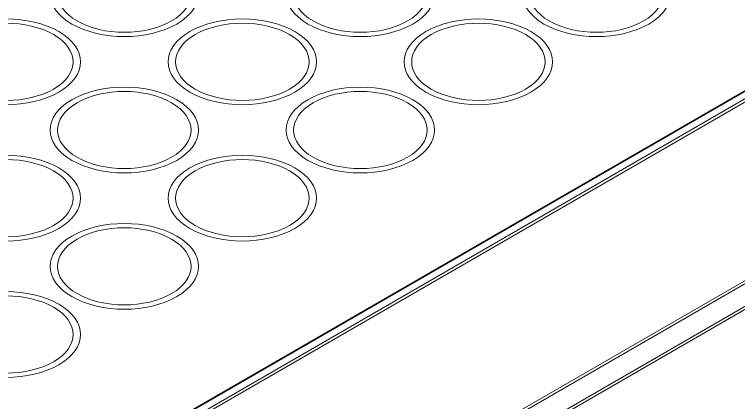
# Model space of a CAD drawing. Header units: inches. Extents: x 0.19 to 7.09, y 0.45 to 4.64.
# Drawn here: x 4.661 to 6.198, y 1.858 to 2.681 of the extents above; entities that cross this region are included whole.
import ezdxf

# ---------------------------------------------------------------- set-up
doc = ezdxf.new("R2010")
doc.units = ezdxf.units.IN
doc.header["$MEASUREMENT"] = 0

msp = doc.modelspace()

# ---------------------------------------------------------------- linework, layer by layer
at = {"color": 0, "linetype": 'Continuous', "lineweight": 0, "extrusion": (-1.66533e-16, 0.816497, 0.57735)}
for p, q in [((6.4433, 2.6532, -0.6919), (4.2663, 1.3963, -0.6919)), ((4.2682, 1.3961, -0.6919), (6.4452, 2.653, -0.6919)), ((6.4591, 2.645, -0.6919), (4.2821, 1.3881, -0.6919)), ((4.2849, 1.3833, -0.6919), (6.4619, 2.6401, -0.6919)), ((6.4619, 2.2608, -0.6919), (4.2849, 1.0039, -0.6919)), ((4.2877, 0.9991, -0.6919), (6.4647, 2.256, -0.6919)), ((6.4981, 2.2271, -0.6919), (4.3378, 0.9798, -0.6919)), ((4.3406, 0.975, -0.6919), (6.5009, 2.2223, -0.6919))]:
    msp.add_line(p, q, dxfattribs=at)
at = {"color": 0, "linetype": 'Continuous', "lineweight": 0}
for centre, major_axis in [((4.8946, 2.7253, -0.6919), (0.1575, 0)), ((5.3957, 2.7253, -0.6919), (0.1575, 0)), ((5.8968, 2.7253, -0.6919), (0.1575, 0)), ((4.8946, 2.7253, -0.6919), (0.1417, 0)), ((5.3957, 2.7253, -0.6919), (0.1417, 0)), ((5.8968, 2.7253, -0.6919), (0.1417, 0)), ((4.6441, 2.5807, -0.6919), (0.1575, 0)), ((5.1452, 2.5807, -0.6919), (0.1575, 0)), ((5.6463, 2.5807, -0.6919), (0.1575, 0)), ((4.6441, 2.5807, -0.6919), (0.1417, 0)), ((5.1452, 2.5807, -0.6919), (0.1417, 0)), ((5.6463, 2.5807, -0.6919), (0.1417, 0)), ((4.8946, 2.436, -0.6919), (0.1575, 0)), ((4.8946, 2.436, -0.6919), (0.1417, 0)), ((5.3957, 2.436, -0.6919), (0.1575, 0)), ((5.3957, 2.436, -0.6919), (0.1417, 0)), ((4.6441, 2.2914, -0.6919), (0.1575, 0)), ((5.1452, 2.2914, -0.6919), (0.1575, 0)), ((4.6441, 2.2914, -0.6919), (0.1417, 0)), ((5.1452, 2.2914, -0.6919), (0.1417, 0)), ((4.8946, 2.1467, -0.6919), (0.1575, 0)), ((4.8946, 2.1467, -0.6919), (0.1417, 0)), ((4.6441, 2.0021, -0.6919), (0.1575, 0)), ((4.6441, 2.0021, -0.6919), (0.1417, 0))]:
    msp.add_ellipse(centre, major_axis=major_axis, ratio=0.57735, start_param=-2.356194, end_param=3.926991, dxfattribs=at)

doc.saveas('drawing.dxf')
